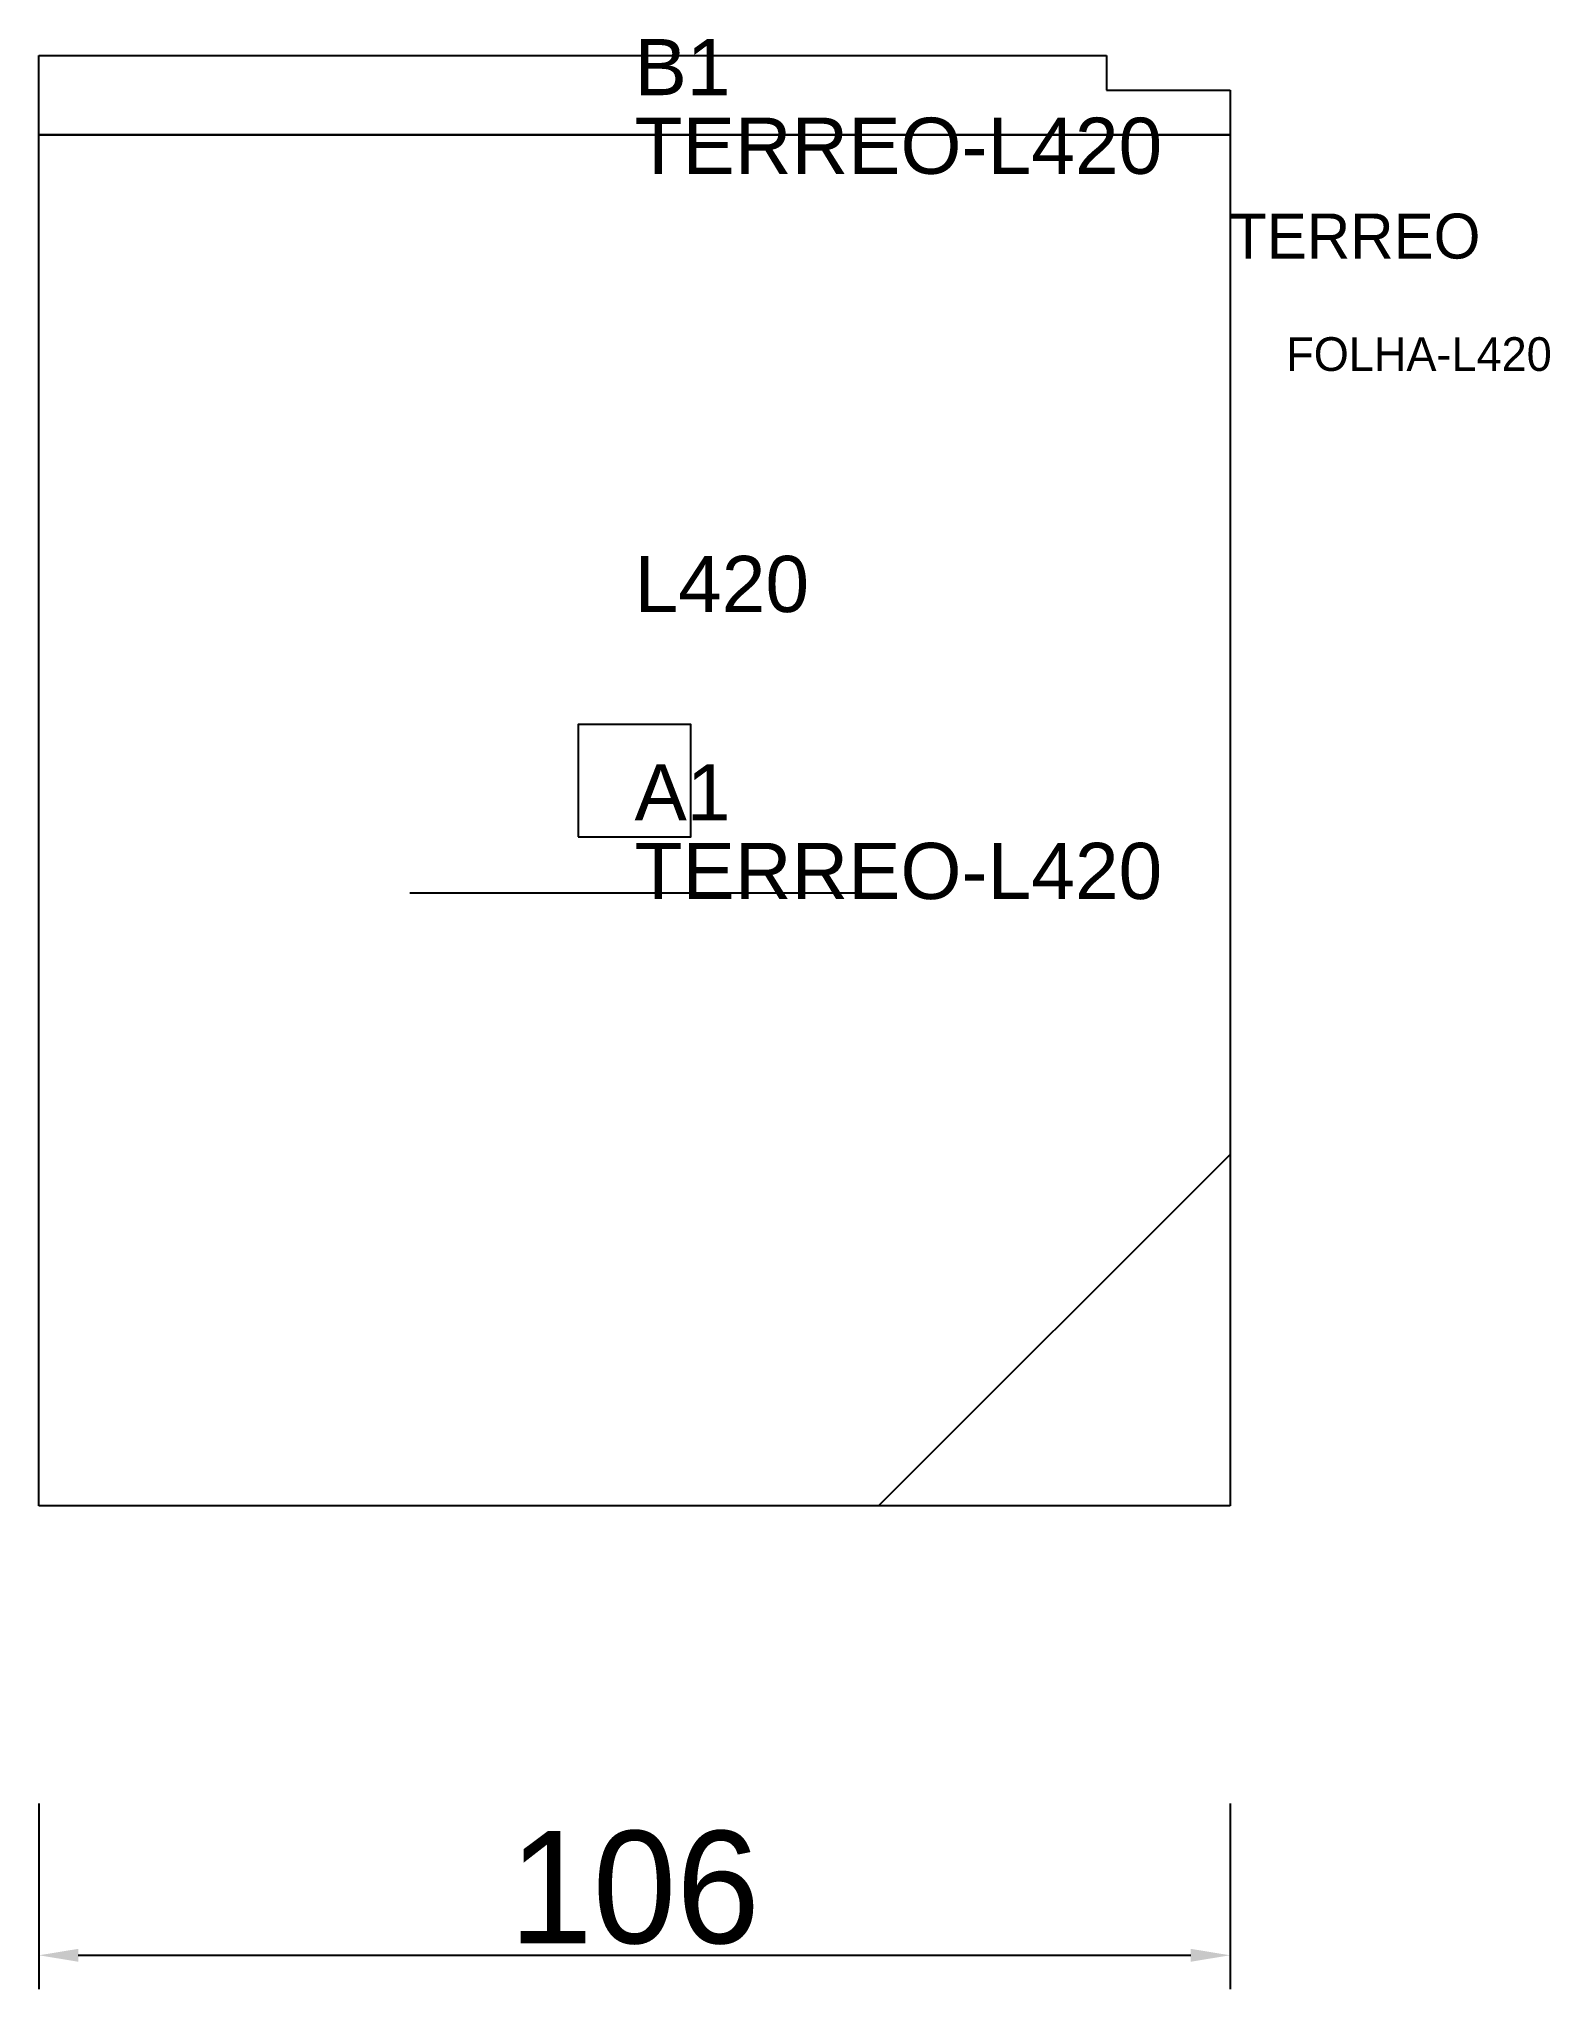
# Model space of a CAD drawing. Header units: metres. Extents: x 222 to 357, y 29 to 203.
import ezdxf

# ---------------------------------------------------------------- set-up
doc = ezdxf.new("R2010")
doc.units = ezdxf.units.M
for name, color, linetype in [('3', 3, 'CONTINUOUS'), ('AUX00', 7, 'CONTINUOUS'), ('COTA', 241, 'CONTINUOUS'), ('FOLHA', 255, 'CONTINUOUS'), ('Hachura', 251, 'CONTINUOUS'), ('NOMENCLATURA', 7, 'CONTINUOUS'), ('Nível', 160, 'CONTINUOUS'), ('Painéis', 200, 'CONTINUOUS'), ('Pilares', 5, 'CONTINUOUS'), ('SARR_2.2x7', 40, 'CONTINUOUS')]:
    doc.layers.add(name, color=color, linetype=linetype)
doc.styles.add('ARIAL', font='Arial.ttf')
doc.styles.add('STR_STANDARD', font='arial.ttf')
doc.dimstyles.new('EZ DXF', dxfattribs={"dimtxt": 10, "dimasz": 3.5, "dimexe": 3, "dimexo": 1.5, "dimgap": 1, "dimtad": 1, "dimdec": 1, "dimdsep": 46, "dimcen": 2.5, "dimazin": 3, "dimtfac": 1, "dimtmove": 0, "dimatfit": 3})

msp = doc.modelspace()

# ---------------------------------------------------------------- hatches: boundary and pattern name
at = {"layer": 'Hachura'}
h = msp.add_hatch(dxfattribs=at)
h.set_pattern_fill('ANSI31', scale=50)
h.paths.add_polyline_path([(328.2, 198.42), (328.2, 72.42), (222.2, 72.42), (222.2, 201.5), (317.2, 201.5), (317.2, 198.42)])
h = msp.add_hatch(dxfattribs=at)
h.set_pattern_fill('ANSI31', scale=50)
h.paths.add_polyline_path([(328.2, 198.42), (328.2, 72.42), (222.2, 72.42), (222.2, 201.5), (317.2, 201.5), (317.2, 198.42)])

# ---------------------------------------------------------------- linework, layer by layer
at = {"layer": '3'}
msp.add_lwpolyline([(222.2, 194.42), (328.2, 194.42)], close=True, dxfattribs=at)
msp.add_lwpolyline([(222.2, 194.42), (328.2, 194.42)], close=True, dxfattribs=at)
at = {"layer": 'Painéis', "color": 200}
for p, q in [((222.2, 72.42), (222.2, 201.5)), ((222.2, 201.5), (317.2, 201.5)), ((222.2, 72.42), (222.2, 201.5)), ((222.2, 201.5), (317.2, 201.5)), ((317.2, 201.5), (317.2, 198.42)), ((317.2, 201.5), (317.2, 198.42)), ((317.2, 198.42), (328.2, 198.42)), ((317.2, 198.42), (328.2, 198.42)), ((328.2, 198.42), (328.2, 72.42)), ((328.2, 198.42), (328.2, 72.42)), ((328.2, 72.42), (222.2, 72.42)), ((328.2, 72.42), (222.2, 72.42))]:
    msp.add_line(p, q, dxfattribs=at)
at = {"layer": 'Pilares'}
msp.add_lwpolyline([(270.2, 131.96), (280.2, 131.96), (280.2, 141.96), (270.2, 141.96)], close=True, dxfattribs=at)
msp.add_lwpolyline([(270.2, 131.96), (280.2, 131.96), (280.2, 141.96), (270.2, 141.96)], close=True, dxfattribs=at)
at = {"layer": 'SARR_2.2x7'}
msp.add_line((255.2, 126.96), (295.2, 126.96), dxfattribs=at)
msp.add_line((255.2, 126.96), (295.2, 126.96), dxfattribs=at)

# ---------------------------------------------------------------- texts
at = {"layer": '3', "style": 'STR_STANDARD'}
for s, p in [('B1', (275.2, 197.96)), ('B1', (275.2, 197.96)), ('A1', (275.2, 133.42)), ('A1', (275.2, 133.42))]:
    msp.add_text(s, height=5, dxfattribs=at).set_placement(p)
at = {"layer": 'AUX00', "style": 'STR_STANDARD'}
for p in [(275.2, 190.96), (275.2, 190.96), (275.2, 126.42), (275.2, 126.42)]:
    msp.add_text('TERREO-L420', height=5, dxfattribs=at).set_placement(p)
at = {"layer": 'FOLHA'}
msp.add_text('FOLHA-L420', height=3, dxfattribs=at).set_placement((333.2, 173.42))
msp.add_text('FOLHA-L420', height=3, dxfattribs=at).set_placement((333.2, 173.42))
at = {"layer": 'NOMENCLATURA', "insert": (275.2, 156.96), "char_height": 5, "attachment_point": 1, "style": 'ARIAL'}
msp.add_mtext('L420', dxfattribs=at)
msp.add_mtext('L420', dxfattribs=at)
at = {"layer": 'Nível'}
msp.add_text('TERREO', height=4, dxfattribs=at).set_placement((328.2, 183.42))
msp.add_text('TERREO', height=4, dxfattribs=at).set_placement((328.2, 183.42))

# ---------------------------------------------------------------- dimensions: what is measured, and where the dimension line sits
at = {"layer": 'COTA'}
msp.add_linear_dim(base=(222.2, 32.42), p1=(222.2, 47.42), p2=(328.2, 47.42), dimstyle='EZ DXF', dxfattribs=at).render()
msp.add_linear_dim(base=(222.2, 32.42), p1=(222.2, 47.42), p2=(328.2, 47.42), dimstyle='EZ DXF', dxfattribs=at).render()

doc.saveas('drawing.dxf')
